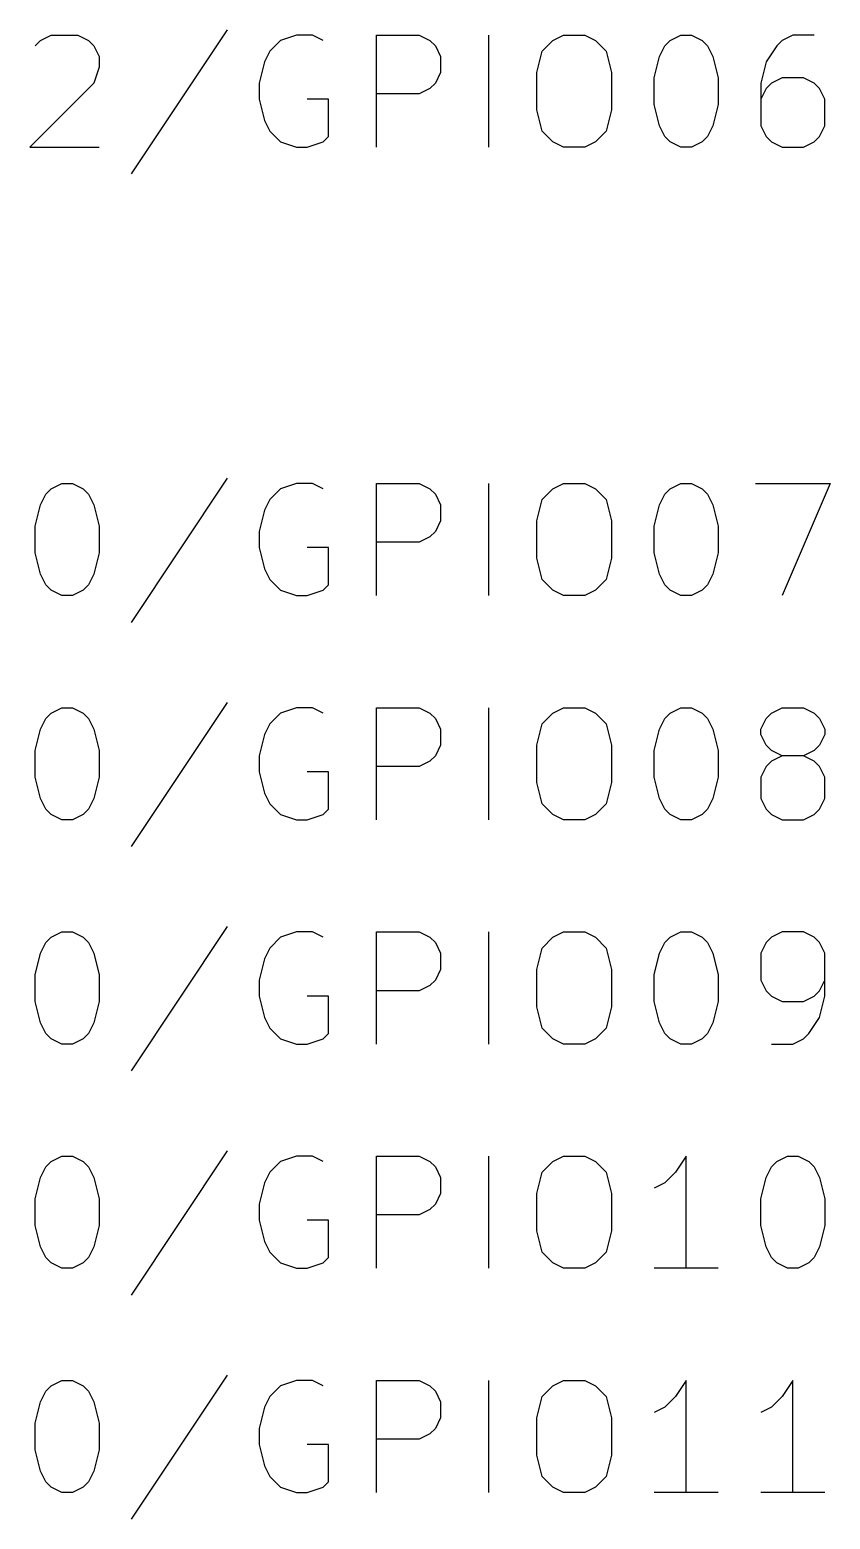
# Model space of a CAD drawing. Extents: x 0.4 to 11.3, y -7.9 to -0.4.
# Drawn here: x 3.566 to 3.923, y -3.785 to -3.121 of the extents above; entities that cross this region are included whole.
import ezdxf

# ---------------------------------------------------------------- set-up
doc = ezdxf.new("R2010")
doc.units = 0
doc.header["$MEASUREMENT"] = 0
doc.layers.add('CYAN2', color=4, linetype='CONTINUOUS')

msp = doc.modelspace()

# ---------------------------------------------------------------- linework, layer by layer
at = {"layer": 'CYAN2', "linetype": 'CONTINUOUS'}
for p, q in [((3.65381, -3.12075), (3.61095, -3.18504)), ((3.65381, -3.12075), (3.61095, -3.18504)), ((3.56809, -3.12789), (3.57047, -3.12551)), ((3.56809, -3.12789), (3.57047, -3.12551)), ((3.57047, -3.12551), (3.57524, -3.12313)), ((3.57047, -3.12551), (3.57524, -3.12313)), ((3.57524, -3.12313), (3.58714, -3.12313)), ((3.57524, -3.12313), (3.58714, -3.12313)), ((3.58714, -3.12313), (3.5919, -3.12551)), ((3.58714, -3.12313), (3.5919, -3.12551)), ((3.5919, -3.12551), (3.59428, -3.12789)), ((3.5919, -3.12551), (3.59428, -3.12789)), ((3.59428, -3.12789), (3.59667, -3.13265)), ((3.59428, -3.12789), (3.59667, -3.13265)), ((3.67762, -3.12551), (3.67285, -3.13028)), ((3.67762, -3.12551), (3.67285, -3.13028)), ((3.68476, -3.12313), (3.67762, -3.12551)), ((3.68476, -3.12313), (3.67762, -3.12551)), ((3.6919, -3.12313), (3.68476, -3.12313)), ((3.6919, -3.12313), (3.68476, -3.12313)), ((3.69667, -3.12551), (3.6919, -3.12313)), ((3.69667, -3.12551), (3.6919, -3.12313)), ((3.72047, -3.17313), (3.72047, -3.12313)), ((3.72047, -3.12313), (3.73952, -3.12313)), ((3.72047, -3.17313), (3.72047, -3.12313)), ((3.72047, -3.12313), (3.73952, -3.12313)), ((3.73952, -3.12313), (3.74428, -3.12551)), ((3.73952, -3.12313), (3.74428, -3.12551)), ((3.74428, -3.12551), (3.74667, -3.12789)), ((3.74428, -3.12551), (3.74667, -3.12789)), ((3.74667, -3.12789), (3.74904, -3.13265)), ((3.74667, -3.12789), (3.74904, -3.13265)), ((3.77047, -3.17313), (3.77047, -3.12313)), ((3.77047, -3.17313), (3.77047, -3.12313)), ((3.79428, -3.13028), (3.79905, -3.12551)), ((3.79428, -3.13028), (3.79905, -3.12551)), ((3.79905, -3.12551), (3.80381, -3.12313)), ((3.79905, -3.12551), (3.80381, -3.12313)), ((3.80381, -3.12313), (3.81333, -3.12313)), ((3.80381, -3.12313), (3.81333, -3.12313)), ((3.81333, -3.12313), (3.81809, -3.12551)), ((3.81333, -3.12313), (3.81809, -3.12551)), ((3.81809, -3.12551), (3.82285, -3.13028)), ((3.81809, -3.12551), (3.82285, -3.13028)), ((3.84667, -3.13265), (3.84905, -3.12789)), ((3.84667, -3.13265), (3.84905, -3.12789)), ((3.84905, -3.12789), (3.85143, -3.12551)), ((3.84905, -3.12789), (3.85143, -3.12551)), ((3.85143, -3.12551), (3.85619, -3.12313)), ((3.85143, -3.12551), (3.85619, -3.12313)), ((3.85619, -3.12313), (3.86095, -3.12313)), ((3.85619, -3.12313), (3.86095, -3.12313)), ((3.86095, -3.12313), (3.86571, -3.12551)), ((3.86095, -3.12313), (3.86571, -3.12551)), ((3.86571, -3.12551), (3.86809, -3.12789)), ((3.86571, -3.12551), (3.86809, -3.12789)), ((3.86809, -3.12789), (3.87048, -3.13265)), ((3.86809, -3.12789), (3.87048, -3.13265)), ((3.89905, -3.12789), (3.89428, -3.13504)), ((3.89905, -3.12789), (3.89428, -3.13504)), ((3.90143, -3.12551), (3.89905, -3.12789)), ((3.90143, -3.12551), (3.89905, -3.12789)), ((3.90619, -3.12313), (3.90143, -3.12551)), ((3.90619, -3.12313), (3.90143, -3.12551)), ((3.91571, -3.12313), (3.90619, -3.12313)), ((3.91571, -3.12313), (3.90619, -3.12313)), ((3.59667, -3.13265), (3.59667, -3.13742)), ((3.59667, -3.13265), (3.59667, -3.13742)), ((3.67047, -3.13504), (3.66809, -3.14456)), ((3.67047, -3.13504), (3.66809, -3.14456)), ((3.67285, -3.13028), (3.67047, -3.13504)), ((3.67285, -3.13028), (3.67047, -3.13504)), ((3.74904, -3.13265), (3.74904, -3.1398)), ((3.74904, -3.13265), (3.74904, -3.1398)), ((3.79191, -3.1398), (3.79428, -3.13028)), ((3.79191, -3.1398), (3.79428, -3.13028)), ((3.82285, -3.13028), (3.82524, -3.1398)), ((3.82285, -3.13028), (3.82524, -3.1398)), ((3.84429, -3.14218), (3.84667, -3.13265)), ((3.84429, -3.14218), (3.84667, -3.13265)), ((3.87048, -3.13265), (3.87286, -3.14218)), ((3.87048, -3.13265), (3.87286, -3.14218)), ((3.89428, -3.13504), (3.89191, -3.14456)), ((3.89428, -3.13504), (3.89191, -3.14456)), ((3.59667, -3.13742), (3.59428, -3.14456)), ((3.59667, -3.13742), (3.59428, -3.14456)), ((3.74904, -3.1398), (3.74667, -3.14456)), ((3.74904, -3.1398), (3.74667, -3.14456)), ((3.79191, -3.15646), (3.79191, -3.1398)), ((3.79191, -3.15646), (3.79191, -3.1398)), ((3.82524, -3.1398), (3.82524, -3.15646)), ((3.82524, -3.1398), (3.82524, -3.15646)), ((3.59428, -3.14456), (3.56571, -3.17313)), ((3.59428, -3.14456), (3.56571, -3.17313)), ((3.66809, -3.14456), (3.66809, -3.1517)), ((3.66809, -3.14456), (3.66809, -3.1517)), ((3.74428, -3.14694), (3.73952, -3.14932)), ((3.74428, -3.14694), (3.73952, -3.14932)), ((3.74667, -3.14456), (3.74428, -3.14694)), ((3.74667, -3.14456), (3.74428, -3.14694)), ((3.84429, -3.15408), (3.84429, -3.14218)), ((3.84429, -3.15408), (3.84429, -3.14218)), ((3.87286, -3.14218), (3.87286, -3.15408)), ((3.87286, -3.14218), (3.87286, -3.15408)), ((3.89191, -3.14456), (3.89191, -3.16361)), ((3.89191, -3.14456), (3.89191, -3.16361)), ((3.89428, -3.14694), (3.89191, -3.1517)), ((3.89428, -3.14694), (3.89191, -3.1517)), ((3.89667, -3.14456), (3.89428, -3.14694)), ((3.89667, -3.14456), (3.89428, -3.14694)), ((3.90143, -3.14218), (3.89667, -3.14456)), ((3.90143, -3.14218), (3.89667, -3.14456)), ((3.91095, -3.14218), (3.90143, -3.14218)), ((3.91095, -3.14218), (3.90143, -3.14218)), ((3.91571, -3.14456), (3.91095, -3.14218)), ((3.91571, -3.14456), (3.91095, -3.14218)), ((3.91809, -3.14694), (3.91571, -3.14456)), ((3.91809, -3.14694), (3.91571, -3.14456)), ((3.92048, -3.1517), (3.91809, -3.14694)), ((3.92048, -3.1517), (3.91809, -3.14694)), ((3.66809, -3.1517), (3.67047, -3.16122)), ((3.66809, -3.1517), (3.67047, -3.16122)), ((3.69904, -3.1517), (3.68952, -3.1517)), ((3.69904, -3.1517), (3.68952, -3.1517)), ((3.69904, -3.16837), (3.69904, -3.1517)), ((3.69904, -3.16837), (3.69904, -3.1517)), ((3.73952, -3.14932), (3.72047, -3.14932)), ((3.73952, -3.14932), (3.72047, -3.14932)), ((3.84667, -3.16361), (3.84429, -3.15408)), ((3.84667, -3.16361), (3.84429, -3.15408)), ((3.87286, -3.15408), (3.87048, -3.16361)), ((3.87286, -3.15408), (3.87048, -3.16361)), ((3.92048, -3.16361), (3.92048, -3.1517)), ((3.92048, -3.16361), (3.92048, -3.1517)), ((3.67047, -3.16122), (3.67285, -3.16599)), ((3.67047, -3.16122), (3.67285, -3.16599)), ((3.79428, -3.16599), (3.79191, -3.15646)), ((3.79428, -3.16599), (3.79191, -3.15646)), ((3.82524, -3.15646), (3.82285, -3.16599)), ((3.82524, -3.15646), (3.82285, -3.16599)), ((3.67285, -3.16599), (3.67762, -3.17075)), ((3.67285, -3.16599), (3.67762, -3.17075)), ((3.69667, -3.17075), (3.69904, -3.16837)), ((3.69667, -3.17075), (3.69904, -3.16837)), ((3.79905, -3.17075), (3.79428, -3.16599)), ((3.79905, -3.17075), (3.79428, -3.16599)), ((3.82285, -3.16599), (3.81809, -3.17075)), ((3.82285, -3.16599), (3.81809, -3.17075)), ((3.84905, -3.16837), (3.84667, -3.16361)), ((3.84905, -3.16837), (3.84667, -3.16361)), ((3.85143, -3.17075), (3.84905, -3.16837)), ((3.85143, -3.17075), (3.84905, -3.16837)), ((3.86809, -3.16837), (3.86571, -3.17075)), ((3.86809, -3.16837), (3.86571, -3.17075)), ((3.87048, -3.16361), (3.86809, -3.16837)), ((3.87048, -3.16361), (3.86809, -3.16837)), ((3.89191, -3.16361), (3.89428, -3.16837)), ((3.89191, -3.16361), (3.89428, -3.16837)), ((3.89428, -3.16837), (3.89667, -3.17075)), ((3.89428, -3.16837), (3.89667, -3.17075)), ((3.91571, -3.17075), (3.91809, -3.16837)), ((3.91571, -3.17075), (3.91809, -3.16837)), ((3.91809, -3.16837), (3.92048, -3.16361)), ((3.91809, -3.16837), (3.92048, -3.16361)), ((3.56571, -3.17313), (3.59667, -3.17313)), ((3.56571, -3.17313), (3.59667, -3.17313)), ((3.67762, -3.17075), (3.68476, -3.17313)), ((3.67762, -3.17075), (3.68476, -3.17313)), ((3.68476, -3.17313), (3.68952, -3.17313)), ((3.68476, -3.17313), (3.68952, -3.17313)), ((3.68952, -3.17313), (3.69667, -3.17075)), ((3.68952, -3.17313), (3.69667, -3.17075)), ((3.80381, -3.17313), (3.79905, -3.17075)), ((3.80381, -3.17313), (3.79905, -3.17075)), ((3.81333, -3.17313), (3.80381, -3.17313)), ((3.81333, -3.17313), (3.80381, -3.17313)), ((3.81809, -3.17075), (3.81333, -3.17313)), ((3.81809, -3.17075), (3.81333, -3.17313)), ((3.85619, -3.17313), (3.85143, -3.17075)), ((3.85619, -3.17313), (3.85143, -3.17075)), ((3.86095, -3.17313), (3.85619, -3.17313)), ((3.86095, -3.17313), (3.85619, -3.17313)), ((3.86571, -3.17075), (3.86095, -3.17313)), ((3.86571, -3.17075), (3.86095, -3.17313)), ((3.89667, -3.17075), (3.90143, -3.17313)), ((3.89667, -3.17075), (3.90143, -3.17313)), ((3.90143, -3.17313), (3.91095, -3.17313)), ((3.90143, -3.17313), (3.91095, -3.17313)), ((3.91095, -3.17313), (3.91571, -3.17075)), ((3.91095, -3.17313), (3.91571, -3.17075)), ((3.65381, -3.32075), (3.61095, -3.38504)), ((3.65381, -3.32075), (3.61095, -3.38504)), ((3.57047, -3.33265), (3.57285, -3.32789)), ((3.57047, -3.33265), (3.57285, -3.32789)), ((3.57285, -3.32789), (3.57524, -3.32551)), ((3.57285, -3.32789), (3.57524, -3.32551)), ((3.57524, -3.32551), (3.58, -3.32313)), ((3.57524, -3.32551), (3.58, -3.32313)), ((3.58, -3.32313), (3.58476, -3.32313)), ((3.58, -3.32313), (3.58476, -3.32313)), ((3.58476, -3.32313), (3.58952, -3.32551)), ((3.58476, -3.32313), (3.58952, -3.32551)), ((3.58952, -3.32551), (3.5919, -3.32789)), ((3.58952, -3.32551), (3.5919, -3.32789)), ((3.5919, -3.32789), (3.59428, -3.33265)), ((3.5919, -3.32789), (3.59428, -3.33265)), ((3.67762, -3.32551), (3.67285, -3.33028)), ((3.67762, -3.32551), (3.67285, -3.33028)), ((3.68476, -3.32313), (3.67762, -3.32551)), ((3.68476, -3.32313), (3.67762, -3.32551)), ((3.6919, -3.32313), (3.68476, -3.32313)), ((3.6919, -3.32313), (3.68476, -3.32313)), ((3.69667, -3.32551), (3.6919, -3.32313)), ((3.69667, -3.32551), (3.6919, -3.32313)), ((3.72047, -3.37313), (3.72047, -3.32313)), ((3.72047, -3.32313), (3.73952, -3.32313)), ((3.72047, -3.37313), (3.72047, -3.32313)), ((3.72047, -3.32313), (3.73952, -3.32313)), ((3.73952, -3.32313), (3.74428, -3.32551)), ((3.73952, -3.32313), (3.74428, -3.32551)), ((3.74428, -3.32551), (3.74667, -3.32789)), ((3.74428, -3.32551), (3.74667, -3.32789)), ((3.74667, -3.32789), (3.74904, -3.33265)), ((3.74667, -3.32789), (3.74904, -3.33265)), ((3.77047, -3.37313), (3.77047, -3.32313)), ((3.77047, -3.37313), (3.77047, -3.32313)), ((3.79428, -3.33028), (3.79905, -3.32551)), ((3.79428, -3.33028), (3.79905, -3.32551)), ((3.79905, -3.32551), (3.80381, -3.32313)), ((3.79905, -3.32551), (3.80381, -3.32313)), ((3.80381, -3.32313), (3.81333, -3.32313)), ((3.80381, -3.32313), (3.81333, -3.32313)), ((3.81333, -3.32313), (3.81809, -3.32551)), ((3.81333, -3.32313), (3.81809, -3.32551)), ((3.81809, -3.32551), (3.82285, -3.33028)), ((3.81809, -3.32551), (3.82285, -3.33028)), ((3.84667, -3.33265), (3.84905, -3.32789)), ((3.84667, -3.33265), (3.84905, -3.32789)), ((3.84905, -3.32789), (3.85143, -3.32551)), ((3.84905, -3.32789), (3.85143, -3.32551)), ((3.85143, -3.32551), (3.85619, -3.32313)), ((3.85143, -3.32551), (3.85619, -3.32313)), ((3.85619, -3.32313), (3.86095, -3.32313)), ((3.85619, -3.32313), (3.86095, -3.32313)), ((3.86095, -3.32313), (3.86571, -3.32551)), ((3.86095, -3.32313), (3.86571, -3.32551)), ((3.86571, -3.32551), (3.86809, -3.32789)), ((3.86571, -3.32551), (3.86809, -3.32789)), ((3.86809, -3.32789), (3.87048, -3.33265)), ((3.86809, -3.32789), (3.87048, -3.33265)), ((3.88952, -3.32313), (3.92285, -3.32313)), ((3.88952, -3.32313), (3.92285, -3.32313)), ((3.92285, -3.32313), (3.90143, -3.37313)), ((3.92285, -3.32313), (3.90143, -3.37313)), ((3.56809, -3.34218), (3.57047, -3.33265)), ((3.56809, -3.34218), (3.57047, -3.33265)), ((3.59428, -3.33265), (3.59667, -3.34218)), ((3.59428, -3.33265), (3.59667, -3.34218)), ((3.67285, -3.33028), (3.67047, -3.33504)), ((3.67285, -3.33028), (3.67047, -3.33504)), ((3.74904, -3.33265), (3.74904, -3.3398)), ((3.74904, -3.33265), (3.74904, -3.3398)), ((3.79191, -3.3398), (3.79428, -3.33028)), ((3.79191, -3.3398), (3.79428, -3.33028)), ((3.82285, -3.33028), (3.82524, -3.3398)), ((3.82285, -3.33028), (3.82524, -3.3398)), ((3.84429, -3.34218), (3.84667, -3.33265)), ((3.84429, -3.34218), (3.84667, -3.33265)), ((3.87048, -3.33265), (3.87286, -3.34218)), ((3.87048, -3.33265), (3.87286, -3.34218)), ((3.67047, -3.33504), (3.66809, -3.34456)), ((3.67047, -3.33504), (3.66809, -3.34456)), ((3.74904, -3.3398), (3.74667, -3.34456)), ((3.74904, -3.3398), (3.74667, -3.34456)), ((3.79191, -3.35646), (3.79191, -3.3398)), ((3.79191, -3.35646), (3.79191, -3.3398)), ((3.82524, -3.3398), (3.82524, -3.35646)), ((3.82524, -3.3398), (3.82524, -3.35646)), ((3.56809, -3.35408), (3.56809, -3.34218)), ((3.56809, -3.35408), (3.56809, -3.34218)), ((3.59667, -3.34218), (3.59667, -3.35408)), ((3.59667, -3.34218), (3.59667, -3.35408)), ((3.66809, -3.34456), (3.66809, -3.3517)), ((3.66809, -3.34456), (3.66809, -3.3517)), ((3.74428, -3.34694), (3.73952, -3.34932)), ((3.74428, -3.34694), (3.73952, -3.34932)), ((3.74667, -3.34456), (3.74428, -3.34694)), ((3.74667, -3.34456), (3.74428, -3.34694)), ((3.84429, -3.35408), (3.84429, -3.34218)), ((3.84429, -3.35408), (3.84429, -3.34218)), ((3.87286, -3.34218), (3.87286, -3.35408)), ((3.87286, -3.34218), (3.87286, -3.35408)), ((3.57047, -3.36361), (3.56809, -3.35408)), ((3.57047, -3.36361), (3.56809, -3.35408)), ((3.59667, -3.35408), (3.59428, -3.36361)), ((3.59667, -3.35408), (3.59428, -3.36361)), ((3.66809, -3.3517), (3.67047, -3.36122)), ((3.66809, -3.3517), (3.67047, -3.36122)), ((3.69904, -3.3517), (3.68952, -3.3517)), ((3.69904, -3.3517), (3.68952, -3.3517)), ((3.69904, -3.36837), (3.69904, -3.3517)), ((3.69904, -3.36837), (3.69904, -3.3517)), ((3.73952, -3.34932), (3.72047, -3.34932)), ((3.73952, -3.34932), (3.72047, -3.34932)), ((3.84667, -3.36361), (3.84429, -3.35408)), ((3.84667, -3.36361), (3.84429, -3.35408)), ((3.87286, -3.35408), (3.87048, -3.36361)), ((3.87286, -3.35408), (3.87048, -3.36361)), ((3.67047, -3.36122), (3.67285, -3.36599)), ((3.67047, -3.36122), (3.67285, -3.36599)), ((3.79428, -3.36599), (3.79191, -3.35646)), ((3.79428, -3.36599), (3.79191, -3.35646)), ((3.82524, -3.35646), (3.82285, -3.36599)), ((3.82524, -3.35646), (3.82285, -3.36599)), ((3.57285, -3.36837), (3.57047, -3.36361)), ((3.57285, -3.36837), (3.57047, -3.36361)), ((3.59428, -3.36361), (3.5919, -3.36837)), ((3.59428, -3.36361), (3.5919, -3.36837)), ((3.67285, -3.36599), (3.67762, -3.37075)), ((3.67285, -3.36599), (3.67762, -3.37075)), ((3.79905, -3.37075), (3.79428, -3.36599)), ((3.79905, -3.37075), (3.79428, -3.36599)), ((3.82285, -3.36599), (3.81809, -3.37075)), ((3.82285, -3.36599), (3.81809, -3.37075)), ((3.84905, -3.36837), (3.84667, -3.36361)), ((3.84905, -3.36837), (3.84667, -3.36361)), ((3.87048, -3.36361), (3.86809, -3.36837)), ((3.87048, -3.36361), (3.86809, -3.36837)), ((3.57524, -3.37075), (3.57285, -3.36837)), ((3.57524, -3.37075), (3.57285, -3.36837)), ((3.58, -3.37313), (3.57524, -3.37075)), ((3.58, -3.37313), (3.57524, -3.37075)), ((3.58476, -3.37313), (3.58, -3.37313)), ((3.58476, -3.37313), (3.58, -3.37313)), ((3.58952, -3.37075), (3.58476, -3.37313)), ((3.58952, -3.37075), (3.58476, -3.37313)), ((3.5919, -3.36837), (3.58952, -3.37075)), ((3.5919, -3.36837), (3.58952, -3.37075)), ((3.67762, -3.37075), (3.68476, -3.37313)), ((3.67762, -3.37075), (3.68476, -3.37313)), ((3.68476, -3.37313), (3.68952, -3.37313)), ((3.68476, -3.37313), (3.68952, -3.37313)), ((3.68952, -3.37313), (3.69667, -3.37075)), ((3.68952, -3.37313), (3.69667, -3.37075)), ((3.69667, -3.37075), (3.69904, -3.36837)), ((3.69667, -3.37075), (3.69904, -3.36837)), ((3.80381, -3.37313), (3.79905, -3.37075)), ((3.80381, -3.37313), (3.79905, -3.37075)), ((3.81333, -3.37313), (3.80381, -3.37313)), ((3.81333, -3.37313), (3.80381, -3.37313)), ((3.81809, -3.37075), (3.81333, -3.37313)), ((3.81809, -3.37075), (3.81333, -3.37313)), ((3.85143, -3.37075), (3.84905, -3.36837)), ((3.85143, -3.37075), (3.84905, -3.36837)), ((3.85619, -3.37313), (3.85143, -3.37075)), ((3.85619, -3.37313), (3.85143, -3.37075)), ((3.86095, -3.37313), (3.85619, -3.37313)), ((3.86095, -3.37313), (3.85619, -3.37313)), ((3.86571, -3.37075), (3.86095, -3.37313)), ((3.86571, -3.37075), (3.86095, -3.37313)), ((3.86809, -3.36837), (3.86571, -3.37075)), ((3.86809, -3.36837), (3.86571, -3.37075)), ((3.65381, -3.42075), (3.61095, -3.48504)), ((3.65381, -3.42075), (3.61095, -3.48504)), ((3.57285, -3.42789), (3.57524, -3.42551)), ((3.57285, -3.42789), (3.57524, -3.42551)), ((3.57524, -3.42551), (3.58, -3.42313)), ((3.57524, -3.42551), (3.58, -3.42313)), ((3.58, -3.42313), (3.58476, -3.42313)), ((3.58, -3.42313), (3.58476, -3.42313)), ((3.58476, -3.42313), (3.58952, -3.42551)), ((3.58476, -3.42313), (3.58952, -3.42551)), ((3.58952, -3.42551), (3.5919, -3.42789)), ((3.58952, -3.42551), (3.5919, -3.42789)), ((3.67762, -3.42551), (3.67285, -3.43028)), ((3.67762, -3.42551), (3.67285, -3.43028)), ((3.68476, -3.42313), (3.67762, -3.42551)), ((3.68476, -3.42313), (3.67762, -3.42551)), ((3.6919, -3.42313), (3.68476, -3.42313)), ((3.6919, -3.42313), (3.68476, -3.42313)), ((3.69667, -3.42551), (3.6919, -3.42313)), ((3.69667, -3.42551), (3.6919, -3.42313)), ((3.72047, -3.47313), (3.72047, -3.42313)), ((3.72047, -3.42313), (3.73952, -3.42313)), ((3.72047, -3.47313), (3.72047, -3.42313)), ((3.72047, -3.42313), (3.73952, -3.42313)), ((3.73952, -3.42313), (3.74428, -3.42551)), ((3.73952, -3.42313), (3.74428, -3.42551)), ((3.74428, -3.42551), (3.74667, -3.42789)), ((3.74428, -3.42551), (3.74667, -3.42789)), ((3.77047, -3.47313), (3.77047, -3.42313)), ((3.77047, -3.47313), (3.77047, -3.42313)), ((3.79428, -3.43028), (3.79905, -3.42551)), ((3.79428, -3.43028), (3.79905, -3.42551)), ((3.79905, -3.42551), (3.80381, -3.42313)), ((3.79905, -3.42551), (3.80381, -3.42313)), ((3.80381, -3.42313), (3.81333, -3.42313)), ((3.80381, -3.42313), (3.81333, -3.42313)), ((3.81333, -3.42313), (3.81809, -3.42551)), ((3.81333, -3.42313), (3.81809, -3.42551)), ((3.81809, -3.42551), (3.82285, -3.43028)), ((3.81809, -3.42551), (3.82285, -3.43028)), ((3.84905, -3.42789), (3.85143, -3.42551)), ((3.84905, -3.42789), (3.85143, -3.42551)), ((3.85143, -3.42551), (3.85619, -3.42313)), ((3.85143, -3.42551), (3.85619, -3.42313)), ((3.85619, -3.42313), (3.86095, -3.42313)), ((3.85619, -3.42313), (3.86095, -3.42313)), ((3.86095, -3.42313), (3.86571, -3.42551)), ((3.86095, -3.42313), (3.86571, -3.42551)), ((3.86571, -3.42551), (3.86809, -3.42789)), ((3.86571, -3.42551), (3.86809, -3.42789)), ((3.89428, -3.42789), (3.89667, -3.42551)), ((3.89428, -3.42789), (3.89667, -3.42551)), ((3.89667, -3.42551), (3.90143, -3.42313)), ((3.89667, -3.42551), (3.90143, -3.42313)), ((3.90143, -3.42313), (3.91095, -3.42313)), ((3.90143, -3.42313), (3.91095, -3.42313)), ((3.91095, -3.42313), (3.91571, -3.42551)), ((3.91095, -3.42313), (3.91571, -3.42551)), ((3.91571, -3.42551), (3.91809, -3.42789)), ((3.91571, -3.42551), (3.91809, -3.42789)), ((3.56809, -3.44218), (3.57047, -3.43265)), ((3.56809, -3.44218), (3.57047, -3.43265)), ((3.57047, -3.43265), (3.57285, -3.42789)), ((3.57047, -3.43265), (3.57285, -3.42789)), ((3.5919, -3.42789), (3.59428, -3.43265)), ((3.5919, -3.42789), (3.59428, -3.43265)), ((3.59428, -3.43265), (3.59667, -3.44218)), ((3.59428, -3.43265), (3.59667, -3.44218)), ((3.67285, -3.43028), (3.67047, -3.43504)), ((3.67285, -3.43028), (3.67047, -3.43504)), ((3.74667, -3.42789), (3.74904, -3.43265)), ((3.74667, -3.42789), (3.74904, -3.43265)), ((3.74904, -3.43265), (3.74904, -3.4398)), ((3.74904, -3.43265), (3.74904, -3.4398)), ((3.79191, -3.4398), (3.79428, -3.43028)), ((3.79191, -3.4398), (3.79428, -3.43028)), ((3.82285, -3.43028), (3.82524, -3.4398)), ((3.82285, -3.43028), (3.82524, -3.4398)), ((3.84429, -3.44218), (3.84667, -3.43265)), ((3.84429, -3.44218), (3.84667, -3.43265)), ((3.84667, -3.43265), (3.84905, -3.42789)), ((3.84667, -3.43265), (3.84905, -3.42789)), ((3.86809, -3.42789), (3.87048, -3.43265)), ((3.86809, -3.42789), (3.87048, -3.43265)), ((3.87048, -3.43265), (3.87286, -3.44218)), ((3.87048, -3.43265), (3.87286, -3.44218)), ((3.89191, -3.43265), (3.89428, -3.42789)), ((3.89191, -3.43265), (3.89428, -3.42789)), ((3.89191, -3.43504), (3.89191, -3.43265)), ((3.89191, -3.43504), (3.89191, -3.43265)), ((3.91809, -3.42789), (3.92048, -3.43265)), ((3.91809, -3.42789), (3.92048, -3.43265)), ((3.92048, -3.43265), (3.92048, -3.43504)), ((3.92048, -3.43265), (3.92048, -3.43504)), ((3.67047, -3.43504), (3.66809, -3.44456)), ((3.67047, -3.43504), (3.66809, -3.44456)), ((3.74904, -3.4398), (3.74667, -3.44456)), ((3.74904, -3.4398), (3.74667, -3.44456)), ((3.79191, -3.45646), (3.79191, -3.4398)), ((3.79191, -3.45646), (3.79191, -3.4398)), ((3.82524, -3.4398), (3.82524, -3.45646)), ((3.82524, -3.4398), (3.82524, -3.45646)), ((3.89428, -3.4398), (3.89191, -3.43504)), ((3.89428, -3.4398), (3.89191, -3.43504)), ((3.89667, -3.44218), (3.89428, -3.4398)), ((3.89667, -3.44218), (3.89428, -3.4398)), ((3.91809, -3.4398), (3.91571, -3.44218)), ((3.91809, -3.4398), (3.91571, -3.44218)), ((3.92048, -3.43504), (3.91809, -3.4398)), ((3.92048, -3.43504), (3.91809, -3.4398)), ((3.56809, -3.45408), (3.56809, -3.44218)), ((3.56809, -3.45408), (3.56809, -3.44218)), ((3.59667, -3.44218), (3.59667, -3.45408)), ((3.59667, -3.44218), (3.59667, -3.45408)), ((3.66809, -3.44456), (3.66809, -3.4517)), ((3.66809, -3.44456), (3.66809, -3.4517)), ((3.74428, -3.44694), (3.73952, -3.44932)), ((3.74428, -3.44694), (3.73952, -3.44932)), ((3.74667, -3.44456), (3.74428, -3.44694)), ((3.74667, -3.44456), (3.74428, -3.44694)), ((3.84429, -3.45408), (3.84429, -3.44218)), ((3.84429, -3.45408), (3.84429, -3.44218)), ((3.87286, -3.44218), (3.87286, -3.45408)), ((3.87286, -3.44218), (3.87286, -3.45408)), ((3.89667, -3.44694), (3.89428, -3.44932)), ((3.89667, -3.44694), (3.89428, -3.44932)), ((3.90143, -3.44456), (3.89667, -3.44218)), ((3.90143, -3.44456), (3.89667, -3.44218)), ((3.90143, -3.44456), (3.89667, -3.44694)), ((3.90143, -3.44456), (3.89667, -3.44694)), ((3.91095, -3.44456), (3.90143, -3.44456)), ((3.91095, -3.44456), (3.90143, -3.44456)), ((3.91571, -3.44218), (3.91095, -3.44456)), ((3.91571, -3.44218), (3.91095, -3.44456)), ((3.91571, -3.44694), (3.91095, -3.44456)), ((3.91571, -3.44694), (3.91095, -3.44456)), ((3.91809, -3.44932), (3.91571, -3.44694)), ((3.91809, -3.44932), (3.91571, -3.44694)), ((3.57047, -3.46361), (3.56809, -3.45408)), ((3.57047, -3.46361), (3.56809, -3.45408)), ((3.59667, -3.45408), (3.59428, -3.46361)), ((3.59667, -3.45408), (3.59428, -3.46361)), ((3.66809, -3.4517), (3.67047, -3.46122)), ((3.66809, -3.4517), (3.67047, -3.46122)), ((3.69904, -3.4517), (3.68952, -3.4517)), ((3.69904, -3.4517), (3.68952, -3.4517)), ((3.69904, -3.46837), (3.69904, -3.4517)), ((3.69904, -3.46837), (3.69904, -3.4517)), ((3.73952, -3.44932), (3.72047, -3.44932)), ((3.73952, -3.44932), (3.72047, -3.44932)), ((3.84667, -3.46361), (3.84429, -3.45408)), ((3.84667, -3.46361), (3.84429, -3.45408)), ((3.87286, -3.45408), (3.87048, -3.46361)), ((3.87286, -3.45408), (3.87048, -3.46361)), ((3.89428, -3.44932), (3.89191, -3.45408)), ((3.89428, -3.44932), (3.89191, -3.45408)), ((3.89191, -3.45408), (3.89191, -3.46361)), ((3.89191, -3.45408), (3.89191, -3.46361)), ((3.92048, -3.45408), (3.91809, -3.44932)), ((3.92048, -3.45408), (3.91809, -3.44932)), ((3.92048, -3.46361), (3.92048, -3.45408)), ((3.92048, -3.46361), (3.92048, -3.45408)), ((3.79428, -3.46599), (3.79191, -3.45646)), ((3.79428, -3.46599), (3.79191, -3.45646)), ((3.82524, -3.45646), (3.82285, -3.46599)), ((3.82524, -3.45646), (3.82285, -3.46599)), ((3.57285, -3.46837), (3.57047, -3.46361)), ((3.57285, -3.46837), (3.57047, -3.46361)), ((3.59428, -3.46361), (3.5919, -3.46837)), ((3.59428, -3.46361), (3.5919, -3.46837)), ((3.67047, -3.46122), (3.67285, -3.46599)), ((3.67047, -3.46122), (3.67285, -3.46599)), ((3.67285, -3.46599), (3.67762, -3.47075)), ((3.67285, -3.46599), (3.67762, -3.47075)), ((3.79905, -3.47075), (3.79428, -3.46599)), ((3.79905, -3.47075), (3.79428, -3.46599)), ((3.82285, -3.46599), (3.81809, -3.47075)), ((3.82285, -3.46599), (3.81809, -3.47075)), ((3.84905, -3.46837), (3.84667, -3.46361)), ((3.84905, -3.46837), (3.84667, -3.46361)), ((3.87048, -3.46361), (3.86809, -3.46837)), ((3.87048, -3.46361), (3.86809, -3.46837)), ((3.89191, -3.46361), (3.89428, -3.46837)), ((3.89191, -3.46361), (3.89428, -3.46837)), ((3.91809, -3.46837), (3.92048, -3.46361)), ((3.91809, -3.46837), (3.92048, -3.46361)), ((3.57524, -3.47075), (3.57285, -3.46837)), ((3.57524, -3.47075), (3.57285, -3.46837)), ((3.58, -3.47313), (3.57524, -3.47075)), ((3.58, -3.47313), (3.57524, -3.47075)), ((3.58476, -3.47313), (3.58, -3.47313)), ((3.58476, -3.47313), (3.58, -3.47313)), ((3.58952, -3.47075), (3.58476, -3.47313)), ((3.58952, -3.47075), (3.58476, -3.47313)), ((3.5919, -3.46837), (3.58952, -3.47075)), ((3.5919, -3.46837), (3.58952, -3.47075)), ((3.67762, -3.47075), (3.68476, -3.47313)), ((3.67762, -3.47075), (3.68476, -3.47313)), ((3.68476, -3.47313), (3.68952, -3.47313)), ((3.68476, -3.47313), (3.68952, -3.47313)), ((3.68952, -3.47313), (3.69667, -3.47075)), ((3.68952, -3.47313), (3.69667, -3.47075)), ((3.69667, -3.47075), (3.69904, -3.46837)), ((3.69667, -3.47075), (3.69904, -3.46837)), ((3.80381, -3.47313), (3.79905, -3.47075)), ((3.80381, -3.47313), (3.79905, -3.47075)), ((3.81333, -3.47313), (3.80381, -3.47313)), ((3.81333, -3.47313), (3.80381, -3.47313)), ((3.81809, -3.47075), (3.81333, -3.47313)), ((3.81809, -3.47075), (3.81333, -3.47313)), ((3.85143, -3.47075), (3.84905, -3.46837)), ((3.85143, -3.47075), (3.84905, -3.46837)), ((3.85619, -3.47313), (3.85143, -3.47075)), ((3.85619, -3.47313), (3.85143, -3.47075)), ((3.86095, -3.47313), (3.85619, -3.47313)), ((3.86095, -3.47313), (3.85619, -3.47313)), ((3.86571, -3.47075), (3.86095, -3.47313)), ((3.86571, -3.47075), (3.86095, -3.47313)), ((3.86809, -3.46837), (3.86571, -3.47075)), ((3.86809, -3.46837), (3.86571, -3.47075)), ((3.89428, -3.46837), (3.89667, -3.47075)), ((3.89428, -3.46837), (3.89667, -3.47075)), ((3.89667, -3.47075), (3.90143, -3.47313)), ((3.89667, -3.47075), (3.90143, -3.47313)), ((3.90143, -3.47313), (3.91095, -3.47313)), ((3.90143, -3.47313), (3.91095, -3.47313)), ((3.91095, -3.47313), (3.91571, -3.47075)), ((3.91095, -3.47313), (3.91571, -3.47075)), ((3.91571, -3.47075), (3.91809, -3.46837)), ((3.91571, -3.47075), (3.91809, -3.46837)), ((3.57285, -3.52789), (3.57524, -3.52551)), ((3.57285, -3.52789), (3.57524, -3.52551)), ((3.57524, -3.52551), (3.58, -3.52313)), ((3.57524, -3.52551), (3.58, -3.52313)), ((3.58, -3.52313), (3.58476, -3.52313)), ((3.58, -3.52313), (3.58476, -3.52313)), ((3.58476, -3.52313), (3.58952, -3.52551)), ((3.58476, -3.52313), (3.58952, -3.52551)), ((3.58952, -3.52551), (3.5919, -3.52789)), ((3.58952, -3.52551), (3.5919, -3.52789)), ((3.65381, -3.52075), (3.61095, -3.58504)), ((3.65381, -3.52075), (3.61095, -3.58504)), ((3.67762, -3.52551), (3.67285, -3.53028)), ((3.67762, -3.52551), (3.67285, -3.53028)), ((3.68476, -3.52313), (3.67762, -3.52551)), ((3.68476, -3.52313), (3.67762, -3.52551)), ((3.6919, -3.52313), (3.68476, -3.52313)), ((3.6919, -3.52313), (3.68476, -3.52313)), ((3.69667, -3.52551), (3.6919, -3.52313)), ((3.69667, -3.52551), (3.6919, -3.52313)), ((3.72047, -3.57313), (3.72047, -3.52313)), ((3.72047, -3.52313), (3.73952, -3.52313)), ((3.72047, -3.57313), (3.72047, -3.52313)), ((3.72047, -3.52313), (3.73952, -3.52313)), ((3.73952, -3.52313), (3.74428, -3.52551)), ((3.73952, -3.52313), (3.74428, -3.52551)), ((3.74428, -3.52551), (3.74667, -3.52789)), ((3.74428, -3.52551), (3.74667, -3.52789)), ((3.77047, -3.57313), (3.77047, -3.52313)), ((3.77047, -3.57313), (3.77047, -3.52313)), ((3.79428, -3.53028), (3.79905, -3.52551)), ((3.79428, -3.53028), (3.79905, -3.52551)), ((3.79905, -3.52551), (3.80381, -3.52313)), ((3.79905, -3.52551), (3.80381, -3.52313)), ((3.80381, -3.52313), (3.81333, -3.52313)), ((3.80381, -3.52313), (3.81333, -3.52313)), ((3.81333, -3.52313), (3.81809, -3.52551)), ((3.81333, -3.52313), (3.81809, -3.52551)), ((3.81809, -3.52551), (3.82285, -3.53028)), ((3.81809, -3.52551), (3.82285, -3.53028)), ((3.84905, -3.52789), (3.85143, -3.52551)), ((3.84905, -3.52789), (3.85143, -3.52551)), ((3.85143, -3.52551), (3.85619, -3.52313)), ((3.85143, -3.52551), (3.85619, -3.52313)), ((3.85619, -3.52313), (3.86095, -3.52313)), ((3.85619, -3.52313), (3.86095, -3.52313)), ((3.86095, -3.52313), (3.86571, -3.52551)), ((3.86095, -3.52313), (3.86571, -3.52551)), ((3.86571, -3.52551), (3.86809, -3.52789)), ((3.86571, -3.52551), (3.86809, -3.52789)), ((3.89667, -3.52551), (3.89428, -3.52789)), ((3.89667, -3.52551), (3.89428, -3.52789)), ((3.90143, -3.52313), (3.89667, -3.52551)), ((3.90143, -3.52313), (3.89667, -3.52551)), ((3.91095, -3.52313), (3.90143, -3.52313)), ((3.91095, -3.52313), (3.90143, -3.52313)), ((3.91571, -3.52551), (3.91095, -3.52313)), ((3.91571, -3.52551), (3.91095, -3.52313)), ((3.91809, -3.52789), (3.91571, -3.52551)), ((3.91809, -3.52789), (3.91571, -3.52551)), ((3.56809, -3.54218), (3.57047, -3.53265)), ((3.56809, -3.54218), (3.57047, -3.53265)), ((3.57047, -3.53265), (3.57285, -3.52789)), ((3.57047, -3.53265), (3.57285, -3.52789)), ((3.5919, -3.52789), (3.59428, -3.53265)), ((3.5919, -3.52789), (3.59428, -3.53265)), ((3.59428, -3.53265), (3.59667, -3.54218)), ((3.59428, -3.53265), (3.59667, -3.54218)), ((3.67285, -3.53028), (3.67047, -3.53504)), ((3.67285, -3.53028), (3.67047, -3.53504)), ((3.74667, -3.52789), (3.74904, -3.53265)), ((3.74667, -3.52789), (3.74904, -3.53265)), ((3.74904, -3.53265), (3.74904, -3.5398)), ((3.74904, -3.53265), (3.74904, -3.5398)), ((3.79191, -3.5398), (3.79428, -3.53028)), ((3.79191, -3.5398), (3.79428, -3.53028)), ((3.82285, -3.53028), (3.82524, -3.5398)), ((3.82285, -3.53028), (3.82524, -3.5398)), ((3.84429, -3.54218), (3.84667, -3.53265)), ((3.84429, -3.54218), (3.84667, -3.53265)), ((3.84667, -3.53265), (3.84905, -3.52789)), ((3.84667, -3.53265), (3.84905, -3.52789)), ((3.86809, -3.52789), (3.87048, -3.53265)), ((3.86809, -3.52789), (3.87048, -3.53265)), ((3.87048, -3.53265), (3.87286, -3.54218)), ((3.87048, -3.53265), (3.87286, -3.54218)), ((3.89428, -3.52789), (3.89191, -3.53265)), ((3.89428, -3.52789), (3.89191, -3.53265)), ((3.89191, -3.53265), (3.89191, -3.54456)), ((3.89191, -3.53265), (3.89191, -3.54456)), ((3.92048, -3.53265), (3.91809, -3.52789)), ((3.92048, -3.53265), (3.91809, -3.52789)), ((3.92048, -3.5517), (3.92048, -3.53265)), ((3.92048, -3.5517), (3.92048, -3.53265)), ((3.67047, -3.53504), (3.66809, -3.54456)), ((3.67047, -3.53504), (3.66809, -3.54456)), ((3.74904, -3.5398), (3.74667, -3.54456)), ((3.74904, -3.5398), (3.74667, -3.54456)), ((3.79191, -3.55646), (3.79191, -3.5398)), ((3.79191, -3.55646), (3.79191, -3.5398)), ((3.82524, -3.5398), (3.82524, -3.55646)), ((3.82524, -3.5398), (3.82524, -3.55646)), ((3.56809, -3.55408), (3.56809, -3.54218)), ((3.56809, -3.55408), (3.56809, -3.54218)), ((3.59667, -3.54218), (3.59667, -3.55408)), ((3.59667, -3.54218), (3.59667, -3.55408)), ((3.66809, -3.54456), (3.66809, -3.5517)), ((3.66809, -3.54456), (3.66809, -3.5517)), ((3.74428, -3.54694), (3.73952, -3.54932)), ((3.74428, -3.54694), (3.73952, -3.54932)), ((3.74667, -3.54456), (3.74428, -3.54694)), ((3.74667, -3.54456), (3.74428, -3.54694)), ((3.84429, -3.55408), (3.84429, -3.54218)), ((3.84429, -3.55408), (3.84429, -3.54218)), ((3.87286, -3.54218), (3.87286, -3.55408)), ((3.87286, -3.54218), (3.87286, -3.55408)), ((3.89191, -3.54456), (3.89428, -3.54932)), ((3.89191, -3.54456), (3.89428, -3.54932)), ((3.91809, -3.54932), (3.92048, -3.54456)), ((3.91809, -3.54932), (3.92048, -3.54456)), ((3.66809, -3.5517), (3.67047, -3.56122)), ((3.66809, -3.5517), (3.67047, -3.56122)), ((3.69904, -3.5517), (3.68952, -3.5517)), ((3.69904, -3.5517), (3.68952, -3.5517)), ((3.69904, -3.56837), (3.69904, -3.5517)), ((3.69904, -3.56837), (3.69904, -3.5517)), ((3.73952, -3.54932), (3.72047, -3.54932)), ((3.73952, -3.54932), (3.72047, -3.54932)), ((3.89428, -3.54932), (3.89667, -3.5517)), ((3.89428, -3.54932), (3.89667, -3.5517)), ((3.89667, -3.5517), (3.90143, -3.55408)), ((3.89667, -3.5517), (3.90143, -3.55408)), ((3.91095, -3.55408), (3.91571, -3.5517)), ((3.91095, -3.55408), (3.91571, -3.5517)), ((3.91571, -3.5517), (3.91809, -3.54932)), ((3.91571, -3.5517), (3.91809, -3.54932)), ((3.91809, -3.56122), (3.92048, -3.5517)), ((3.91809, -3.56122), (3.92048, -3.5517)), ((3.57047, -3.56361), (3.56809, -3.55408)), ((3.57047, -3.56361), (3.56809, -3.55408)), ((3.59667, -3.55408), (3.59428, -3.56361)), ((3.59667, -3.55408), (3.59428, -3.56361)), ((3.79428, -3.56599), (3.79191, -3.55646)), ((3.79428, -3.56599), (3.79191, -3.55646)), ((3.82524, -3.55646), (3.82285, -3.56599)), ((3.82524, -3.55646), (3.82285, -3.56599)), ((3.84667, -3.56361), (3.84429, -3.55408)), ((3.84667, -3.56361), (3.84429, -3.55408)), ((3.87286, -3.55408), (3.87048, -3.56361)), ((3.87286, -3.55408), (3.87048, -3.56361)), ((3.90143, -3.55408), (3.91095, -3.55408)), ((3.90143, -3.55408), (3.91095, -3.55408)), ((3.57285, -3.56837), (3.57047, -3.56361)), ((3.57285, -3.56837), (3.57047, -3.56361)), ((3.59428, -3.56361), (3.5919, -3.56837)), ((3.59428, -3.56361), (3.5919, -3.56837)), ((3.67047, -3.56122), (3.67285, -3.56599)), ((3.67047, -3.56122), (3.67285, -3.56599)), ((3.67285, -3.56599), (3.67762, -3.57075)), ((3.67285, -3.56599), (3.67762, -3.57075)), ((3.79905, -3.57075), (3.79428, -3.56599)), ((3.79905, -3.57075), (3.79428, -3.56599)), ((3.82285, -3.56599), (3.81809, -3.57075)), ((3.82285, -3.56599), (3.81809, -3.57075)), ((3.84905, -3.56837), (3.84667, -3.56361)), ((3.84905, -3.56837), (3.84667, -3.56361)), ((3.87048, -3.56361), (3.86809, -3.56837)), ((3.87048, -3.56361), (3.86809, -3.56837)), ((3.91333, -3.56837), (3.91809, -3.56122)), ((3.91333, -3.56837), (3.91809, -3.56122)), ((3.57524, -3.57075), (3.57285, -3.56837)), ((3.57524, -3.57075), (3.57285, -3.56837)), ((3.58, -3.57313), (3.57524, -3.57075)), ((3.58, -3.57313), (3.57524, -3.57075)), ((3.58476, -3.57313), (3.58, -3.57313)), ((3.58476, -3.57313), (3.58, -3.57313)), ((3.58952, -3.57075), (3.58476, -3.57313)), ((3.58952, -3.57075), (3.58476, -3.57313)), ((3.5919, -3.56837), (3.58952, -3.57075)), ((3.5919, -3.56837), (3.58952, -3.57075)), ((3.67762, -3.57075), (3.68476, -3.57313)), ((3.67762, -3.57075), (3.68476, -3.57313)), ((3.68476, -3.57313), (3.68952, -3.57313)), ((3.68476, -3.57313), (3.68952, -3.57313)), ((3.68952, -3.57313), (3.69667, -3.57075)), ((3.68952, -3.57313), (3.69667, -3.57075)), ((3.69667, -3.57075), (3.69904, -3.56837)), ((3.69667, -3.57075), (3.69904, -3.56837)), ((3.80381, -3.57313), (3.79905, -3.57075)), ((3.80381, -3.57313), (3.79905, -3.57075)), ((3.81333, -3.57313), (3.80381, -3.57313)), ((3.81333, -3.57313), (3.80381, -3.57313)), ((3.81809, -3.57075), (3.81333, -3.57313)), ((3.81809, -3.57075), (3.81333, -3.57313)), ((3.85143, -3.57075), (3.84905, -3.56837)), ((3.85143, -3.57075), (3.84905, -3.56837)), ((3.85619, -3.57313), (3.85143, -3.57075)), ((3.85619, -3.57313), (3.85143, -3.57075)), ((3.86095, -3.57313), (3.85619, -3.57313)), ((3.86095, -3.57313), (3.85619, -3.57313)), ((3.86571, -3.57075), (3.86095, -3.57313)), ((3.86571, -3.57075), (3.86095, -3.57313)), ((3.86809, -3.56837), (3.86571, -3.57075)), ((3.86809, -3.56837), (3.86571, -3.57075)), ((3.89667, -3.57313), (3.90619, -3.57313)), ((3.89667, -3.57313), (3.90619, -3.57313)), ((3.90619, -3.57313), (3.91095, -3.57075)), ((3.90619, -3.57313), (3.91095, -3.57075)), ((3.91095, -3.57075), (3.91333, -3.56837)), ((3.91095, -3.57075), (3.91333, -3.56837)), ((3.57285, -3.62789), (3.57524, -3.62551)), ((3.57285, -3.62789), (3.57524, -3.62551)), ((3.57524, -3.62551), (3.58, -3.62313)), ((3.57524, -3.62551), (3.58, -3.62313)), ((3.58, -3.62313), (3.58476, -3.62313)), ((3.58, -3.62313), (3.58476, -3.62313)), ((3.58476, -3.62313), (3.58952, -3.62551)), ((3.58476, -3.62313), (3.58952, -3.62551)), ((3.58952, -3.62551), (3.5919, -3.62789)), ((3.58952, -3.62551), (3.5919, -3.62789)), ((3.65381, -3.62075), (3.61095, -3.68504)), ((3.65381, -3.62075), (3.61095, -3.68504)), ((3.67762, -3.62551), (3.67285, -3.63028)), ((3.67762, -3.62551), (3.67285, -3.63028)), ((3.68476, -3.62313), (3.67762, -3.62551)), ((3.68476, -3.62313), (3.67762, -3.62551)), ((3.6919, -3.62313), (3.68476, -3.62313)), ((3.6919, -3.62313), (3.68476, -3.62313)), ((3.69667, -3.62551), (3.6919, -3.62313)), ((3.69667, -3.62551), (3.6919, -3.62313)), ((3.72047, -3.67313), (3.72047, -3.62313)), ((3.72047, -3.62313), (3.73952, -3.62313)), ((3.72047, -3.67313), (3.72047, -3.62313)), ((3.72047, -3.62313), (3.73952, -3.62313)), ((3.73952, -3.62313), (3.74428, -3.62551)), ((3.73952, -3.62313), (3.74428, -3.62551)), ((3.74428, -3.62551), (3.74667, -3.62789)), ((3.74428, -3.62551), (3.74667, -3.62789)), ((3.77047, -3.67313), (3.77047, -3.62313)), ((3.77047, -3.67313), (3.77047, -3.62313)), ((3.79428, -3.63028), (3.79905, -3.62551)), ((3.79428, -3.63028), (3.79905, -3.62551)), ((3.79905, -3.62551), (3.80381, -3.62313)), ((3.79905, -3.62551), (3.80381, -3.62313)), ((3.80381, -3.62313), (3.81333, -3.62313)), ((3.80381, -3.62313), (3.81333, -3.62313)), ((3.81333, -3.62313), (3.81809, -3.62551)), ((3.81333, -3.62313), (3.81809, -3.62551)), ((3.81809, -3.62551), (3.82285, -3.63028)), ((3.81809, -3.62551), (3.82285, -3.63028)), ((3.85857, -3.62313), (3.85381, -3.63028)), ((3.85857, -3.62313), (3.85381, -3.63028)), ((3.85857, -3.67313), (3.85857, -3.62313)), ((3.85857, -3.67313), (3.85857, -3.62313)), ((3.89667, -3.62789), (3.89905, -3.62551)), ((3.89667, -3.62789), (3.89905, -3.62551)), ((3.89905, -3.62551), (3.90381, -3.62313)), ((3.89905, -3.62551), (3.90381, -3.62313)), ((3.90381, -3.62313), (3.90857, -3.62313)), ((3.90381, -3.62313), (3.90857, -3.62313)), ((3.90857, -3.62313), (3.91333, -3.62551)), ((3.90857, -3.62313), (3.91333, -3.62551)), ((3.91333, -3.62551), (3.91571, -3.62789)), ((3.91333, -3.62551), (3.91571, -3.62789)), ((3.56809, -3.64218), (3.57047, -3.63265)), ((3.56809, -3.64218), (3.57047, -3.63265)), ((3.57047, -3.63265), (3.57285, -3.62789)), ((3.57047, -3.63265), (3.57285, -3.62789)), ((3.5919, -3.62789), (3.59428, -3.63265)), ((3.5919, -3.62789), (3.59428, -3.63265)), ((3.59428, -3.63265), (3.59667, -3.64218)), ((3.59428, -3.63265), (3.59667, -3.64218)), ((3.67285, -3.63028), (3.67047, -3.63504)), ((3.67285, -3.63028), (3.67047, -3.63504)), ((3.74667, -3.62789), (3.74904, -3.63265)), ((3.74667, -3.62789), (3.74904, -3.63265)), ((3.74904, -3.63265), (3.74904, -3.6398)), ((3.74904, -3.63265), (3.74904, -3.6398)), ((3.79191, -3.6398), (3.79428, -3.63028)), ((3.79191, -3.6398), (3.79428, -3.63028)), ((3.82285, -3.63028), (3.82524, -3.6398)), ((3.82285, -3.63028), (3.82524, -3.6398)), ((3.85381, -3.63028), (3.84905, -3.63504)), ((3.85381, -3.63028), (3.84905, -3.63504)), ((3.89191, -3.64218), (3.89428, -3.63265)), ((3.89191, -3.64218), (3.89428, -3.63265)), ((3.89428, -3.63265), (3.89667, -3.62789)), ((3.89428, -3.63265), (3.89667, -3.62789)), ((3.91571, -3.62789), (3.91809, -3.63265)), ((3.91571, -3.62789), (3.91809, -3.63265)), ((3.91809, -3.63265), (3.92048, -3.64218)), ((3.91809, -3.63265), (3.92048, -3.64218)), ((3.67047, -3.63504), (3.66809, -3.64456)), ((3.67047, -3.63504), (3.66809, -3.64456)), ((3.74904, -3.6398), (3.74667, -3.64456)), ((3.74904, -3.6398), (3.74667, -3.64456)), ((3.79191, -3.65646), (3.79191, -3.6398)), ((3.79191, -3.65646), (3.79191, -3.6398)), ((3.82524, -3.6398), (3.82524, -3.65646)), ((3.82524, -3.6398), (3.82524, -3.65646)), ((3.84905, -3.63504), (3.84429, -3.63742)), ((3.84905, -3.63504), (3.84429, -3.63742)), ((3.56809, -3.65408), (3.56809, -3.64218)), ((3.56809, -3.65408), (3.56809, -3.64218)), ((3.59667, -3.64218), (3.59667, -3.65408)), ((3.59667, -3.64218), (3.59667, -3.65408)), ((3.66809, -3.64456), (3.66809, -3.6517)), ((3.66809, -3.64456), (3.66809, -3.6517)), ((3.74667, -3.64456), (3.74428, -3.64694)), ((3.74667, -3.64456), (3.74428, -3.64694)), ((3.89191, -3.65408), (3.89191, -3.64218)), ((3.89191, -3.65408), (3.89191, -3.64218)), ((3.92048, -3.64218), (3.92048, -3.65408)), ((3.92048, -3.64218), (3.92048, -3.65408)), ((3.66809, -3.6517), (3.67047, -3.66122)), ((3.66809, -3.6517), (3.67047, -3.66122)), ((3.69904, -3.6517), (3.68952, -3.6517)), ((3.69904, -3.6517), (3.68952, -3.6517)), ((3.69904, -3.66837), (3.69904, -3.6517)), ((3.69904, -3.66837), (3.69904, -3.6517)), ((3.73952, -3.64932), (3.72047, -3.64932)), ((3.73952, -3.64932), (3.72047, -3.64932)), ((3.74428, -3.64694), (3.73952, -3.64932)), ((3.74428, -3.64694), (3.73952, -3.64932)), ((3.57047, -3.66361), (3.56809, -3.65408)), ((3.57047, -3.66361), (3.56809, -3.65408)), ((3.59667, -3.65408), (3.59428, -3.66361)), ((3.59667, -3.65408), (3.59428, -3.66361)), ((3.79428, -3.66599), (3.79191, -3.65646)), ((3.79428, -3.66599), (3.79191, -3.65646)), ((3.82524, -3.65646), (3.82285, -3.66599)), ((3.82524, -3.65646), (3.82285, -3.66599)), ((3.89428, -3.66361), (3.89191, -3.65408)), ((3.89428, -3.66361), (3.89191, -3.65408)), ((3.92048, -3.65408), (3.91809, -3.66361)), ((3.92048, -3.65408), (3.91809, -3.66361)), ((3.57285, -3.66837), (3.57047, -3.66361)), ((3.57285, -3.66837), (3.57047, -3.66361)), ((3.59428, -3.66361), (3.5919, -3.66837)), ((3.59428, -3.66361), (3.5919, -3.66837)), ((3.67047, -3.66122), (3.67285, -3.66599)), ((3.67047, -3.66122), (3.67285, -3.66599)), ((3.67285, -3.66599), (3.67762, -3.67075)), ((3.67285, -3.66599), (3.67762, -3.67075)), ((3.79905, -3.67075), (3.79428, -3.66599)), ((3.79905, -3.67075), (3.79428, -3.66599)), ((3.82285, -3.66599), (3.81809, -3.67075)), ((3.82285, -3.66599), (3.81809, -3.67075)), ((3.89667, -3.66837), (3.89428, -3.66361)), ((3.89667, -3.66837), (3.89428, -3.66361)), ((3.91809, -3.66361), (3.91571, -3.66837)), ((3.91809, -3.66361), (3.91571, -3.66837)), ((3.57524, -3.67075), (3.57285, -3.66837)), ((3.57524, -3.67075), (3.57285, -3.66837)), ((3.58, -3.67313), (3.57524, -3.67075)), ((3.58, -3.67313), (3.57524, -3.67075)), ((3.58476, -3.67313), (3.58, -3.67313)), ((3.58476, -3.67313), (3.58, -3.67313)), ((3.58952, -3.67075), (3.58476, -3.67313)), ((3.58952, -3.67075), (3.58476, -3.67313)), ((3.5919, -3.66837), (3.58952, -3.67075)), ((3.5919, -3.66837), (3.58952, -3.67075)), ((3.67762, -3.67075), (3.68476, -3.67313)), ((3.67762, -3.67075), (3.68476, -3.67313)), ((3.68476, -3.67313), (3.68952, -3.67313)), ((3.68476, -3.67313), (3.68952, -3.67313)), ((3.68952, -3.67313), (3.69667, -3.67075)), ((3.68952, -3.67313), (3.69667, -3.67075)), ((3.69667, -3.67075), (3.69904, -3.66837)), ((3.69667, -3.67075), (3.69904, -3.66837)), ((3.80381, -3.67313), (3.79905, -3.67075)), ((3.80381, -3.67313), (3.79905, -3.67075)), ((3.81333, -3.67313), (3.80381, -3.67313)), ((3.81333, -3.67313), (3.80381, -3.67313)), ((3.81809, -3.67075), (3.81333, -3.67313)), ((3.81809, -3.67075), (3.81333, -3.67313)), ((3.87286, -3.67313), (3.84429, -3.67313)), ((3.87286, -3.67313), (3.84429, -3.67313)), ((3.89905, -3.67075), (3.89667, -3.66837)), ((3.89905, -3.67075), (3.89667, -3.66837)), ((3.90381, -3.67313), (3.89905, -3.67075)), ((3.90381, -3.67313), (3.89905, -3.67075)), ((3.90857, -3.67313), (3.90381, -3.67313)), ((3.90857, -3.67313), (3.90381, -3.67313)), ((3.91333, -3.67075), (3.90857, -3.67313)), ((3.91333, -3.67075), (3.90857, -3.67313)), ((3.91571, -3.66837), (3.91333, -3.67075)), ((3.91571, -3.66837), (3.91333, -3.67075)), ((3.57285, -3.72789), (3.57524, -3.72551)), ((3.57285, -3.72789), (3.57524, -3.72551)), ((3.57524, -3.72551), (3.58, -3.72313)), ((3.57524, -3.72551), (3.58, -3.72313)), ((3.58, -3.72313), (3.58476, -3.72313)), ((3.58, -3.72313), (3.58476, -3.72313)), ((3.58476, -3.72313), (3.58952, -3.72551)), ((3.58476, -3.72313), (3.58952, -3.72551)), ((3.58952, -3.72551), (3.5919, -3.72789)), ((3.58952, -3.72551), (3.5919, -3.72789)), ((3.65381, -3.72075), (3.61095, -3.78504)), ((3.65381, -3.72075), (3.61095, -3.78504)), ((3.67762, -3.72551), (3.67285, -3.73028)), ((3.67762, -3.72551), (3.67285, -3.73028)), ((3.68476, -3.72313), (3.67762, -3.72551)), ((3.68476, -3.72313), (3.67762, -3.72551)), ((3.6919, -3.72313), (3.68476, -3.72313)), ((3.6919, -3.72313), (3.68476, -3.72313)), ((3.69667, -3.72551), (3.6919, -3.72313)), ((3.69667, -3.72551), (3.6919, -3.72313)), ((3.72047, -3.77313), (3.72047, -3.72313)), ((3.72047, -3.72313), (3.73952, -3.72313)), ((3.72047, -3.77313), (3.72047, -3.72313)), ((3.72047, -3.72313), (3.73952, -3.72313)), ((3.73952, -3.72313), (3.74428, -3.72551)), ((3.73952, -3.72313), (3.74428, -3.72551)), ((3.74428, -3.72551), (3.74667, -3.72789)), ((3.74428, -3.72551), (3.74667, -3.72789)), ((3.77047, -3.77313), (3.77047, -3.72313)), ((3.77047, -3.77313), (3.77047, -3.72313)), ((3.79428, -3.73028), (3.79905, -3.72551)), ((3.79428, -3.73028), (3.79905, -3.72551)), ((3.79905, -3.72551), (3.80381, -3.72313)), ((3.79905, -3.72551), (3.80381, -3.72313)), ((3.80381, -3.72313), (3.81333, -3.72313)), ((3.80381, -3.72313), (3.81333, -3.72313)), ((3.81333, -3.72313), (3.81809, -3.72551)), ((3.81333, -3.72313), (3.81809, -3.72551)), ((3.81809, -3.72551), (3.82285, -3.73028)), ((3.81809, -3.72551), (3.82285, -3.73028)), ((3.85857, -3.72313), (3.85381, -3.73028)), ((3.85857, -3.72313), (3.85381, -3.73028)), ((3.85857, -3.77313), (3.85857, -3.72313)), ((3.85857, -3.77313), (3.85857, -3.72313)), ((3.90619, -3.72313), (3.90143, -3.73028)), ((3.90619, -3.72313), (3.90143, -3.73028)), ((3.90619, -3.77313), (3.90619, -3.72313)), ((3.90619, -3.77313), (3.90619, -3.72313)), ((3.56809, -3.74218), (3.57047, -3.73265)), ((3.56809, -3.74218), (3.57047, -3.73265)), ((3.57047, -3.73265), (3.57285, -3.72789)), ((3.57047, -3.73265), (3.57285, -3.72789)), ((3.5919, -3.72789), (3.59428, -3.73265)), ((3.5919, -3.72789), (3.59428, -3.73265)), ((3.59428, -3.73265), (3.59667, -3.74218)), ((3.59428, -3.73265), (3.59667, -3.74218)), ((3.67285, -3.73028), (3.67047, -3.73504)), ((3.67285, -3.73028), (3.67047, -3.73504)), ((3.74667, -3.72789), (3.74904, -3.73265)), ((3.74667, -3.72789), (3.74904, -3.73265)), ((3.74904, -3.73265), (3.74904, -3.7398)), ((3.74904, -3.73265), (3.74904, -3.7398)), ((3.79191, -3.7398), (3.79428, -3.73028)), ((3.79191, -3.7398), (3.79428, -3.73028)), ((3.82285, -3.73028), (3.82524, -3.7398)), ((3.82285, -3.73028), (3.82524, -3.7398)), ((3.85381, -3.73028), (3.84905, -3.73504)), ((3.85381, -3.73028), (3.84905, -3.73504)), ((3.90143, -3.73028), (3.89667, -3.73504)), ((3.90143, -3.73028), (3.89667, -3.73504)), ((3.67047, -3.73504), (3.66809, -3.74456)), ((3.67047, -3.73504), (3.66809, -3.74456)), ((3.74904, -3.7398), (3.74667, -3.74456)), ((3.74904, -3.7398), (3.74667, -3.74456)), ((3.79191, -3.75646), (3.79191, -3.7398)), ((3.79191, -3.75646), (3.79191, -3.7398)), ((3.82524, -3.7398), (3.82524, -3.75646)), ((3.82524, -3.7398), (3.82524, -3.75646)), ((3.84905, -3.73504), (3.84429, -3.73742)), ((3.84905, -3.73504), (3.84429, -3.73742)), ((3.89667, -3.73504), (3.89191, -3.73742)), ((3.89667, -3.73504), (3.89191, -3.73742)), ((3.56809, -3.75408), (3.56809, -3.74218)), ((3.56809, -3.75408), (3.56809, -3.74218)), ((3.59667, -3.74218), (3.59667, -3.75408)), ((3.59667, -3.74218), (3.59667, -3.75408)), ((3.66809, -3.74456), (3.66809, -3.7517)), ((3.66809, -3.74456), (3.66809, -3.7517)), ((3.74667, -3.74456), (3.74428, -3.74694)), ((3.74667, -3.74456), (3.74428, -3.74694)), ((3.66809, -3.7517), (3.67047, -3.76122)), ((3.66809, -3.7517), (3.67047, -3.76122)), ((3.69904, -3.7517), (3.68952, -3.7517)), ((3.69904, -3.7517), (3.68952, -3.7517)), ((3.69904, -3.76837), (3.69904, -3.7517)), ((3.69904, -3.76837), (3.69904, -3.7517)), ((3.73952, -3.74932), (3.72047, -3.74932)), ((3.73952, -3.74932), (3.72047, -3.74932)), ((3.74428, -3.74694), (3.73952, -3.74932)), ((3.74428, -3.74694), (3.73952, -3.74932)), ((3.57047, -3.76361), (3.56809, -3.75408)), ((3.57047, -3.76361), (3.56809, -3.75408)), ((3.59667, -3.75408), (3.59428, -3.76361)), ((3.59667, -3.75408), (3.59428, -3.76361)), ((3.79428, -3.76599), (3.79191, -3.75646)), ((3.79428, -3.76599), (3.79191, -3.75646)), ((3.82524, -3.75646), (3.82285, -3.76599)), ((3.82524, -3.75646), (3.82285, -3.76599)), ((3.57285, -3.76837), (3.57047, -3.76361)), ((3.57285, -3.76837), (3.57047, -3.76361)), ((3.59428, -3.76361), (3.5919, -3.76837)), ((3.59428, -3.76361), (3.5919, -3.76837)), ((3.67047, -3.76122), (3.67285, -3.76599)), ((3.67047, -3.76122), (3.67285, -3.76599)), ((3.67285, -3.76599), (3.67762, -3.77075)), ((3.67285, -3.76599), (3.67762, -3.77075)), ((3.79905, -3.77075), (3.79428, -3.76599)), ((3.79905, -3.77075), (3.79428, -3.76599)), ((3.82285, -3.76599), (3.81809, -3.77075)), ((3.82285, -3.76599), (3.81809, -3.77075)), ((3.57524, -3.77075), (3.57285, -3.76837)), ((3.57524, -3.77075), (3.57285, -3.76837)), ((3.58, -3.77313), (3.57524, -3.77075)), ((3.58, -3.77313), (3.57524, -3.77075)), ((3.58476, -3.77313), (3.58, -3.77313)), ((3.58476, -3.77313), (3.58, -3.77313)), ((3.58952, -3.77075), (3.58476, -3.77313)), ((3.58952, -3.77075), (3.58476, -3.77313)), ((3.5919, -3.76837), (3.58952, -3.77075)), ((3.5919, -3.76837), (3.58952, -3.77075)), ((3.67762, -3.77075), (3.68476, -3.77313)), ((3.67762, -3.77075), (3.68476, -3.77313)), ((3.68476, -3.77313), (3.68952, -3.77313)), ((3.68476, -3.77313), (3.68952, -3.77313)), ((3.68952, -3.77313), (3.69667, -3.77075)), ((3.68952, -3.77313), (3.69667, -3.77075)), ((3.69667, -3.77075), (3.69904, -3.76837)), ((3.69667, -3.77075), (3.69904, -3.76837)), ((3.80381, -3.77313), (3.79905, -3.77075)), ((3.80381, -3.77313), (3.79905, -3.77075)), ((3.81333, -3.77313), (3.80381, -3.77313)), ((3.81333, -3.77313), (3.80381, -3.77313)), ((3.81809, -3.77075), (3.81333, -3.77313)), ((3.81809, -3.77075), (3.81333, -3.77313)), ((3.87286, -3.77313), (3.84429, -3.77313)), ((3.87286, -3.77313), (3.84429, -3.77313)), ((3.92048, -3.77313), (3.89191, -3.77313)), ((3.92048, -3.77313), (3.89191, -3.77313))]:
    msp.add_line(p, q, dxfattribs=at)

doc.saveas('drawing.dxf')
